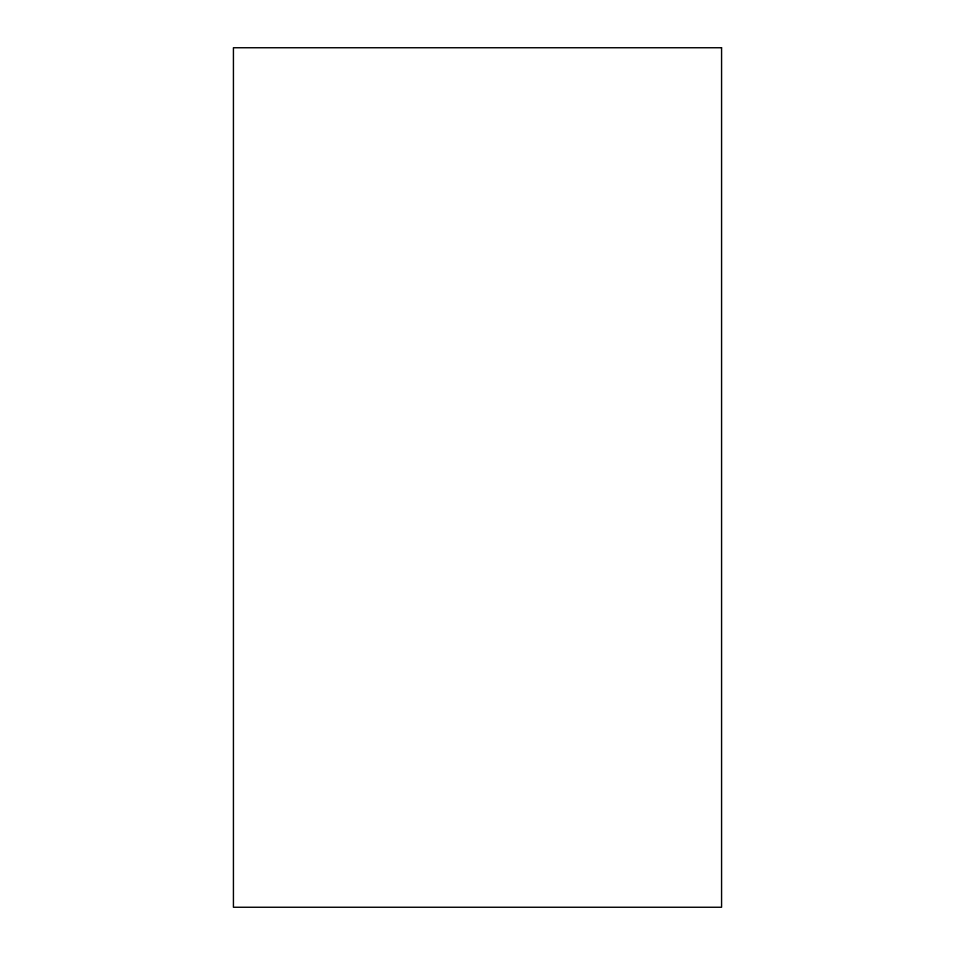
<?xml version="1.0" encoding="UTF-8"?>
<svg xmlns="http://www.w3.org/2000/svg" width="955" height="955" viewBox="0 0 955 955"><rect width="100%" height="100%" fill="white"/><g stroke="black" fill="none" stroke-linecap="round" stroke-linejoin="round"><path stroke-width="1.43" d="M721.574 47.75L233.426 47.75L233.426 907.25L721.574 907.25L721.574 47.75"/></g></svg>
